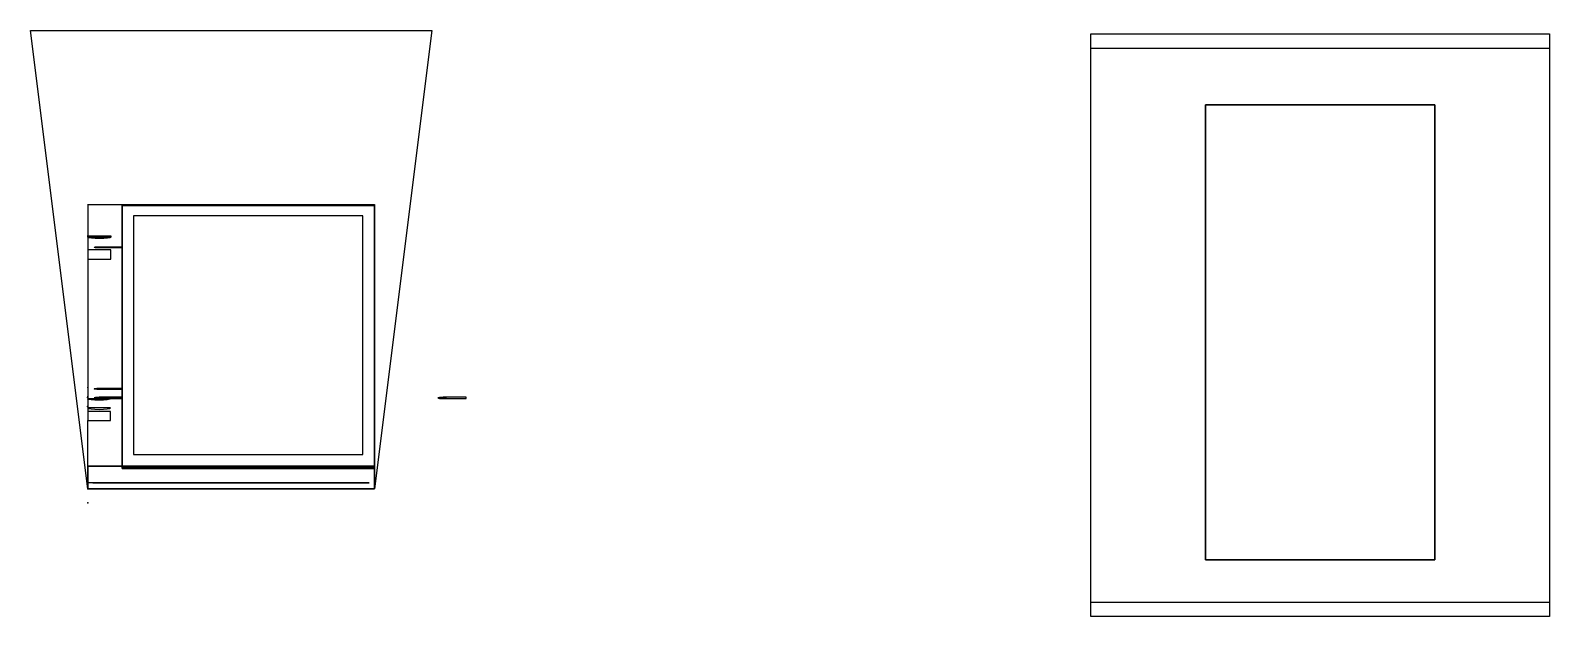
# Model space of a CAD drawing. Header units: millimetres. Extents: x -50 to 1275, y -112 to 400.
import ezdxf

# ---------------------------------------------------------------- set-up
doc = ezdxf.new("R2010")
doc.units = ezdxf.units.MM
doc.header["$MEASUREMENT"] = 0
for name, color, linetype in [('trail2 v1_Sketch1', 7, 'Continuous'), ('trail2 v1_Sketch10', 7, 'Continuous'), ('trail2 v1_Sketch11', 7, 'Continuous'), ('trail2 v1_Sketch12', 7, 'Continuous'), ('trail2 v1_Sketch13', 7, 'Continuous'), ('trail2 v1_Sketch14', 7, 'Continuous'), ('trail2 v1_Sketch15', 7, 'Continuous'), ('trail2 v1_Sketch16', 7, 'Continuous'), ('trail2 v1_Sketch17', 7, 'Continuous'), ('trail2 v1_Sketch18', 7, 'Continuous'), ('trail2 v1_Sketch19', 7, 'Continuous'), ('trail2 v1_Sketch2', 7, 'Continuous'), ('trail2 v1_Sketch20', 7, 'Continuous'), ('trail2 v1_Sketch21', 7, 'Continuous'), ('trail2 v1_Sketch22', 7, 'Continuous'), ('trail2 v1_Sketch23', 7, 'Continuous'), ('trail2 v1_Sketch24', 7, 'Continuous'), ('trail2 v1_Sketch25', 7, 'Continuous'), ('trail2 v1_Sketch26', 7, 'Continuous'), ('trail2 v1_Sketch3', 7, 'Continuous'), ('trail2 v1_Sketch4', 7, 'Continuous'), ('trail2 v1_Sketch5', 7, 'Continuous'), ('trail2 v1_Sketch6', 7, 'Continuous'), ('trail2 v1_Sketch7', 7, 'Continuous'), ('trail2 v1_Sketch8', 7, 'Continuous'), ('trail2 v1_Sketch9', 7, 'Continuous')]:
    doc.layers.add(name, color=color, linetype=linetype)

msp = doc.modelspace()

# ---------------------------------------------------------------- linework, layer by layer
at = {"layer": 'trail2 v1_Sketch1'}
for p, q in [((250, 0, 250), (0, 0, 250)), ((0, 0), (250, 0)), ((0, 0, 250), (0, 0)), ((250, 0), (250, 0, 250))]:
    msp.add_line(p, q, dxfattribs=at)
msp.add_point((0, 0), dxfattribs=at)
at = {"layer": 'trail2 v1_Sketch10'}
msp.add_line((20, 70.7, -18.4), (0, 70.6, -18.4), dxfattribs=at)
at = {"layer": 'trail2 v1_Sketch10', "extrusion": (0.003174, -0.990117, 0.140206)}
msp.add_arc((10.2, -8.3, -72.5), 10, 180.057, 0.057, dxfattribs=at)
at = {"layer": 'trail2 v1_Sketch10'}
msp.add_point((-0.2, 71.8, -10.2), dxfattribs=at)
at = {"layer": 'trail2 v1_Sketch11'}
for p, q in [((0.2, 219.5, -37.5), (0.2, 220.8, -27.6)), ((0.2, 220.8, -27.6), (20.2, 220.8, -27.6)), ((10.2, 218.3, -47.1), (10.2, 219, -42.1)), ((20.2, 220.8, -27.6), (20.2, 219.5, -37.5))]:
    msp.add_line(p, q, dxfattribs=at)
at = {"layer": 'trail2 v1_Sketch11', "extrusion": (0, 0.992278, -0.124034)}
msp.add_circle((-10.2, -14.7, 222.5), 2.5, dxfattribs=at)
at = {"layer": 'trail2 v1_Sketch11', "extrusion": (-3.5e-15, 0.992278, -0.124034)}
msp.add_arc((-10.2, -9.6, 222.5), 10, 182.0058, 357.9942, dxfattribs=at)
at = {"layer": 'trail2 v1_Sketch11'}
msp.add_point((0, 220.8, -27.6), dxfattribs=at)
at = {"layer": 'trail2 v1_Sketch12'}
for p, q in [((0.2, 220.8, -27.6), (20.2, 220.8, -27.6)), ((0.2, 219.5, -37.5), (0.2, 220.8, -27.6)), ((20.2, 220.8, -27.6), (20.2, 219.5, -37.5))]:
    msp.add_line(p, q, dxfattribs=at)
at = {"layer": 'trail2 v1_Sketch12', "extrusion": (0, 0.992278, -0.124034)}
msp.add_circle((-10.2, -14.7, 222.5), 2.5, dxfattribs=at)
msp.add_circle((-10.2, -14.7, 222.5), 2.5, dxfattribs=at)
msp.add_circle((-10.2, -14.7, 222.5), 2.5, dxfattribs=at)
at = {"layer": 'trail2 v1_Sketch12', "extrusion": (-3.5e-15, 0.992278, -0.124034)}
msp.add_arc((-10.2, -9.6, 222.5), 10, 182.0058, 357.9942, dxfattribs=at)
at = {"layer": 'trail2 v1_Sketch12'}
msp.add_point((0, 220.8, -27.6), dxfattribs=at)
at = {"layer": 'trail2 v1_Sketch13'}
msp.add_point((0, 0), dxfattribs=at)
at = {"layer": 'trail2 v1_Sketch14'}
for p, q in [((30, 19.8, -2.5), (30, 248.1, -31)), ((30, 248.1, -31), (250, 248.1, -31)), ((250, 248.1, -31), (250, 19.8, -2.5)), ((240, 238.1, -29.8), (40, 238.1, -29.8)), ((40, 238.1, -29.8), (40, 29.8, -3.7)), ((240, 29.8, -3.7), (240, 238.1, -29.8)), ((40, 29.8, -3.7), (240, 29.8, -3.7)), ((0, 0), (0, 19.8, -2.5)), ((0, 19.8, -2.5), (250, 19.8, -2.5)), ((250, 19.8, -2.5), (30, 19.8, -2.5)), ((250, 19.8, -2.5), (250, 0)), ((250, 0), (0, 0))]:
    msp.add_line(p, q, dxfattribs=at)
msp.add_point((0, 0), dxfattribs=at)
at = {"layer": 'trail2 v1_Sketch15'}
for p, q in [((250, 246.8, -40.9), (30, 246.8, -40.9)), ((30, 246.8, -40.9), (30, 18.6, -12.4)), ((250, 18.6, -12.4), (250, 246.8, -40.9)), ((30, 18.6, -12.4), (250, 18.6, -12.4))]:
    msp.add_line(p, q, dxfattribs=at)
msp.add_point((0, 0), dxfattribs=at)
at = {"layer": 'trail2 v1_Sketch16'}
for p, q in [((10, 79.8, -15), (30, 79.8, -15)), ((10, 78.6, -23.9), (10, 79.8, -15)), ((30, 79.8, -15), (30, 78.6, -23.9)), ((30, 78.6, -23.9), (10, 78.6, -23.9)), ((30, 19.7, -3.5), (30, 19.7, -3.5)), ((30, 17.6, -20.3), (30, 19.7, -3.5)), ((250, 19.7, -3.5), (30, 19.7, -3.5)), ((30, 19.7, -3.5), (30, 17.6, -20.3)), ((30, 19.7, -3.5), (30, 17.6, -20.3)), ((30, 17.6, -20.3), (250, 17.6, -20.3)), ((30, 17.6, -20.3), (30, 17.6, -20.3)), ((250, 17.6, -20.3), (250, 19.7, -3.5))]:
    msp.add_line(p, q, dxfattribs=at)
at = {"layer": 'trail2 v1_Sketch16', "extrusion": (0, -0.992278, 0.124034)}
msp.add_arc((10, -9.5, -81), 4.5, 90, 270, dxfattribs=at)
at = {"layer": 'trail2 v1_Sketch16'}
msp.add_point((0, 19.8, -2.5), dxfattribs=at)
at = {"layer": 'trail2 v1_Sketch17'}
msp.add_point((0, 80.4, -10), dxfattribs=at)
at = {"layer": 'trail2 v1_Sketch18'}
for p, q in [((9.8, 79.5, -16.9), (9.8, 79.2, -19.4)), ((7.3, 79.2, -19.5), (7.8, 79.2, -19.6))]:
    msp.add_line(p, q, dxfattribs=at)
at = {"layer": 'trail2 v1_Sketch18', "extrusion": (0, -0.992278, 0.124034)}
msp.add_circle((9.8, -9.4, -81), 2.75, dxfattribs=at)
at = {"layer": 'trail2 v1_Sketch18'}
msp.add_point((0, 80.4, -10), dxfattribs=at)
at = {"layer": 'trail2 v1_Sketch19'}
msp.add_point((0, 80.4, -10), dxfattribs=at)
at = {"layer": 'trail2 v1_Sketch2'}
for p, q in [((0, 0), (-50, 400, -50)), ((-50, 400, -50), (300, 400, -50)), ((300, 400, -50), (250, 0)), ((875, -99.2, 12.4), (875, 396.9, -49.6)), ((875, 396.9, -49.6), (1275, 396.9, -49.6)), ((1275, 396.9, -49.6), (1275, -99.2, 12.4)), ((250, 0), (0, 0)), ((1275, -99.2, 12.4), (875, -99.2, 12.4))]:
    msp.add_line(p, q, dxfattribs=at)
msp.add_point((0, 0), dxfattribs=at)
at = {"layer": 'trail2 v1_Sketch20'}
for p, q in [((0.2, 219.5, -37.5), (0.2, 220.8, -27.6)), ((0.2, 220.8, -27.6), (20.2, 220.8, -27.6)), ((20.2, 220.8, -27.6), (20.2, 219.5, -37.5))]:
    msp.add_line(p, q, dxfattribs=at)
at = {"layer": 'trail2 v1_Sketch20', "extrusion": (0, 0.992278, -0.124034)}
msp.add_circle((-9.8, -9.4, 222.5), 2.5, dxfattribs=at)
msp.add_circle((-9.8, -9.4, 222.5), 2.5, dxfattribs=at)
at = {"layer": 'trail2 v1_Sketch20', "extrusion": (-3.5e-15, 0.992278, -0.124034)}
msp.add_arc((-10.2, -9.6, 222.5), 10, 182.0058, 357.9942, dxfattribs=at)
at = {"layer": 'trail2 v1_Sketch20'}
msp.add_point((0, 220.8, -27.6), dxfattribs=at)
at = {"layer": 'trail2 v1_Sketch21'}
for p, q in [((30, 79.8, -15), (10, 79.8, -15)), ((30, 78.6, -23.9), (30, 79.8, -15)), ((10, 78.6, -23.9), (30, 78.6, -23.9))]:
    msp.add_line(p, q, dxfattribs=at)
at = {"layer": 'trail2 v1_Sketch21', "extrusion": (0, -0.992278, 0.124034)}
msp.add_circle((9.8, -9.4, -81), 2.5, dxfattribs=at)
msp.add_arc((10, -9.5, -81), 4.5, 90, 270, dxfattribs=at)
at = {"layer": 'trail2 v1_Sketch21'}
msp.add_point((0, 80.4, -10), dxfattribs=at)
at = {"layer": 'trail2 v1_Sketch22'}
msp.add_point((0, 80.4, -10), dxfattribs=at)
at = {"layer": 'trail2 v1_Sketch23'}
msp.add_point((0, 80.4, -10), dxfattribs=at)
at = {"layer": 'trail2 v1_Sketch24'}
for p, q in [((10, 87.7, -16), (30, 87.7, -16)), ((30, 86.6, -24.9), (10, 86.6, -24.9)), ((30, 87.7, -16), (30, 86.6, -24.9))]:
    msp.add_line(p, q, dxfattribs=at)
at = {"layer": 'trail2 v1_Sketch24', "extrusion": (0, 0.992278, -0.124034)}
msp.add_circle((-9.8, -9.4, 89), 2.5, dxfattribs=at)
msp.add_arc((-10, -9.5, 89), 4.5, 270, 90, dxfattribs=at)
at = {"layer": 'trail2 v1_Sketch24'}
msp.add_point((0, 88.3, -11), dxfattribs=at)
at = {"layer": 'trail2 v1_Sketch25'}
for p, q in [((10, 211.2, -31.4), (30, 211.2, -31.4)), ((10, 210.1, -40.4), (10, 210.4, -38.3)), ((30, 210.1, -40.4), (10, 210.1, -40.4)), ((30, 210.1, -40.4), (30, 211.2, -31.4))]:
    msp.add_line(p, q, dxfattribs=at)
at = {"layer": 'trail2 v1_Sketch25', "extrusion": (0, 0.992278, -0.124034)}
msp.add_arc((-10, -9.5, 213.5), 4.5, 270, 90, dxfattribs=at)
at = {"layer": 'trail2 v1_Sketch25'}
msp.add_point((0, 88.3, -11), dxfattribs=at)
at = {"layer": 'trail2 v1_Sketch26'}
for p, q in [((330, 79.8, -15), (310, 79.8, -15)), ((330, 78.6, -23.9), (330, 79.8, -15)), ((310, 78.6, -23.9), (330, 78.6, -23.9))]:
    msp.add_line(p, q, dxfattribs=at)
at = {"layer": 'trail2 v1_Sketch26', "extrusion": (0, -0.992278, 0.124034)}
for radius in [2.75, 2.5, 2.5]:
    msp.add_circle((309.8, -9.4, -81), radius, dxfattribs=at)
msp.add_arc((310, -9.5, -81), 4.5, 90, 270, dxfattribs=at)
at = {"layer": 'trail2 v1_Sketch26'}
msp.add_point((0, 80.4, -10), dxfattribs=at)
at = {"layer": 'trail2 v1_Sketch3'}
for p, q in [((875, 384.5, -148.8), (1275, 384.5, -148.8)), ((875, -111.6, -86.8), (875, 384.5, -148.8)), ((1275, 384.5, -148.8), (1275, -111.6, -86.8)), ((975, 334.9, -142.6), (1175, 334.9, -142.6)), ((975, -62, -93), (975, 334.9, -142.6)), ((1175, 334.9, -142.6), (1175, -62, -93)), ((875, -39.8, -95.8), (875, -35.6, -96.3)), ((975, -35.6, -96.3), (975, -39.8, -95.8)), ((1175, -62, -93), (975, -62, -93)), ((1275, -111.6, -86.8), (875, -111.6, -86.8))]:
    msp.add_line(p, q, dxfattribs=at)
msp.add_point((0, -12.4, -99.2), dxfattribs=at)
at = {"layer": 'trail2 v1_Sketch4'}
for p, q in [((875, 384.5, -148.8), (1275, 384.5, -148.8)), ((875, -111.6, -86.8), (875, 384.5, -148.8)), ((1275, 384.5, -148.8), (1275, -111.6, -86.8)), ((1175, 334.9, -142.6), (975, 334.9, -142.6)), ((975, 334.9, -142.6), (975, -62, -93)), ((1175, -62, -93), (1175, 334.9, -142.6)), ((-0.2, 248.1, -131.8), (0, 248.1, -131.8)), ((-0.2, 248.1, -131.8), (250, 248.1, -131.8)), ((0, 248.1, -131.8), (0, 59.5, -108.2)), ((250, 248.1, -131.8), (250, 19.8, -103.3)), ((20.2, 208.4, -126.8), (0.2, 208.4, -126.8)), ((0.2, 208.4, -126.8), (0.2, 200.4, -125.8)), ((0.2, 200.4, -125.8), (20.2, 200.4, -125.8)), ((20.2, 200.4, -125.8), (20.2, 208.4, -126.8)), ((20, 67.5, -109.2), (0, 67.5, -109.2)), ((0, 67.5, -109.2), (0, 59.5, -108.2)), ((20, 59.5, -108.2), (20, 67.5, -109.2)), ((0, 59.5, -108.2), (20, 59.5, -108.2)), ((0, 19.8, -103.3), (0, 59.5, -108.2)), ((250, 19.8, -103.3), (-0.2, 19.8, -103.3)), ((250, 19.8, -103.3), (0, 19.8, -103.3)), ((0, 19.8, -103.3), (0, 0, -100.8)), ((250, 0, -100.8), (250, 19.8, -103.3)), ((0, 0, -100.8), (250, 0, -100.8)), ((975, -62, -93), (1175, -62, -93)), ((1275, -111.6, -86.8), (875, -111.6, -86.8))]:
    msp.add_line(p, q, dxfattribs=at)
msp.add_point((0, -12.4, -99.2), dxfattribs=at)
at = {"layer": 'trail2 v1_Sketch5'}
for p, q in [((-50, 400, -50), (300, 400, -50)), ((0, 0), (-50, 400, -50)), ((300, 400, -50), (250, 0)), ((250, 0), (0, 0))]:
    msp.add_line(p, q, dxfattribs=at)
msp.add_point((0, 0), dxfattribs=at)
at = {"layer": 'trail2 v1_Sketch6'}
msp.add_point((0, 0), dxfattribs=at)
at = {"layer": 'trail2 v1_Sketch7'}
for p, q in [((20, 5, -10), (0, 5, -10)), ((4.4, 5, 245.6), (245.6, 5, 245.6)), ((245.6, 5, 4.4), (4.4, 5, 4.4)), ((4.4, 5, 4.4), (4.4, 5, 245.6)), ((10, 5, -10), (20, 5, -10)), ((245.6, 5, 245.6), (245.6, 5, 4.4))]:
    msp.add_line(p, q, dxfattribs=at)
at = {"layer": 'trail2 v1_Sketch7', "extrusion": (0, 1, 0)}
msp.add_arc((-10, -10, 5), 10, 180, 0, dxfattribs=at)
at = {"layer": 'trail2 v1_Sketch7'}
msp.add_point((0, 5), dxfattribs=at)
at = {"layer": 'trail2 v1_Sketch8'}
msp.add_line((-0.1, 78.6, -19.5), (19.9, 78.6, -19.5), dxfattribs=at)
at = {"layer": 'trail2 v1_Sketch8', "extrusion": (-0.003174, 0.990117, -0.140206)}
msp.add_arc((-10.2, -8.3, 80.5), 10, 179.943, 359.943, dxfattribs=at)
at = {"layer": 'trail2 v1_Sketch8'}
msp.add_point((-0.3, 79.7, -11.3), dxfattribs=at)
at = {"layer": 'trail2 v1_Sketch9'}
for p, q in [((0.2, 220.8, -27.6), (20.2, 220.8, -27.6)), ((0.2, 219.5, -37.5), (0.2, 220.8, -27.6)), ((20.2, 219.5, -37.5), (0.2, 219.5, -37.5)), ((20.2, 219.5, -37.5), (0.2, 219.5, -37.5)), ((10.2, 219.5, -37.5), (20.2, 219.5, -37.5)), ((20.2, 220.8, -27.6), (20.2, 219.5, -37.5))]:
    msp.add_line(p, q, dxfattribs=at)
at = {"layer": 'trail2 v1_Sketch9', "extrusion": (0, 0.992278, -0.124034)}
msp.add_arc((-10.2, -9.6, 222.5), 10, 182.0058, 357.9942, dxfattribs=at)
at = {"layer": 'trail2 v1_Sketch9'}
msp.add_point((0, 220.8, -27.6), dxfattribs=at)

doc.saveas('drawing.dxf')
